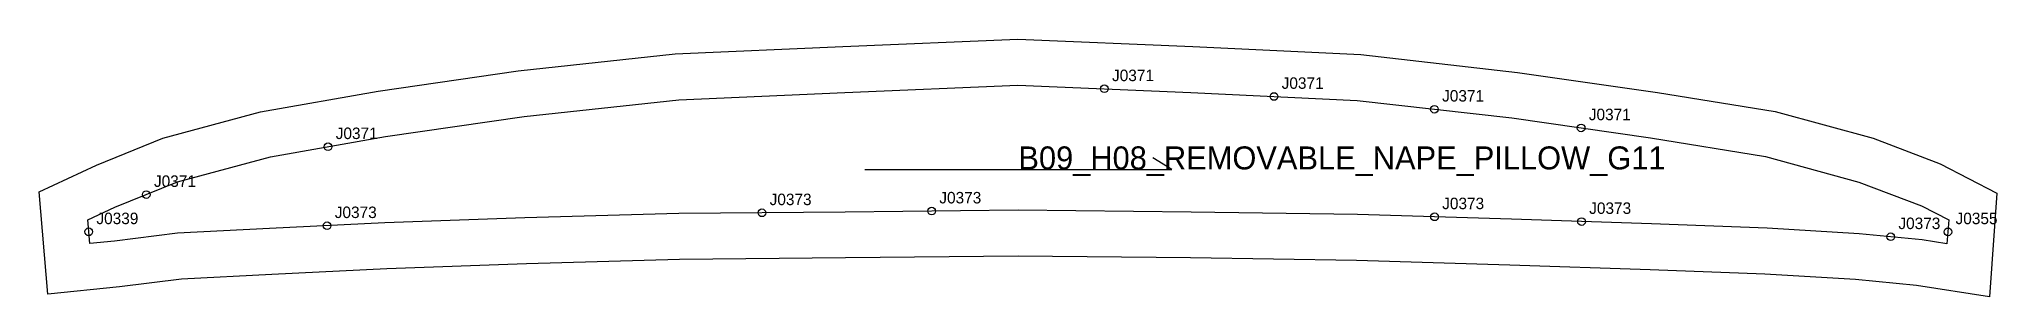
# Model space of a CAD drawing. Header units: millimetres. Extents: x -13 to 497, y -20 to 47.
import ezdxf

# ---------------------------------------------------------------- set-up
doc = ezdxf.new("R2010")
doc.units = ezdxf.units.MM
for name, color, linetype in [('CUT', 1, 'Continuous'), ('GRAIN', 3, 'Continuous'), ('LABEL', 7, 'Continuous'), ('NOTCH', 2, 'Continuous'), ('SEW', 5, 'Continuous')]:
    doc.layers.add(name, color=color, linetype=linetype)

msp = doc.modelspace()

# ---------------------------------------------------------------- linework, layer by layer
at = {"layer": 'CUT'}
msp.add_lwpolyline([(-12.66, 7.31), (2.28, 14.33), (19.59, 21.33), (45.03, 28.19), (75.65, 33.63), (112.17, 38.9), (153.04, 43.37), (196.75, 45.25), (242.31, 47.22), (287.91, 45.26), (331.66, 43.16), (372.5, 38.52), (408.95, 33.31), (439.64, 28.31), (465.09, 21.32), (482.6, 14.68), (497.34, 7.01), (495.4, -20.09), (476.38, -17.08), (460.55, -15.55), (436.91, -14.11), (407, -13.01), (370.5, -11.82), (330.53, -10.54), (287.31, -9.92), (242.39, -9.44), (197.43, -9.92), (154.2, -10.33), (114.29, -11.46), (77.9, -12.72), (47.92, -14.25), (24.39, -15.43), (8.31, -17.45), (-10.41, -19.37), (-12.66, 7.31)], close=True, dxfattribs=at)
at = {"layer": 'GRAIN'}
for p, q in [((282.45, 13.2), (277.45, 16.2)), ((202.45, 13.2), (282.45, 13.2))]:
    msp.add_line(p, q, dxfattribs=at)
at = {"layer": 'NOTCH'}
for centre in [(264.84, 34.24), (309.03, 32.23), (350.83, 28.91), (389.05, 24.04), (62.6, 19.12), (15.25, 6.63), (175.64, 1.87), (219.85, 2.32), (350.85, 0.82), (389.15, -0.42), (0.26, -3.09), (62.35, -1.5), (469.7, -4.38), (484.59, -3.1)]:
    msp.add_circle(centre, 1, dxfattribs=at)
at = {"layer": 'SEW'}
msp.add_lwpolyline([(0, 0), (7.09, 3.33), (23.41, 9.93), (47.65, 16.46), (77.56, 21.78), (113.68, 26.99), (153.95, 31.4), (197.26, 33.26), (242.31, 35.21), (287.37, 33.27), (330.69, 31.2), (370.97, 26.62), (407.14, 21.45), (437.08, 16.57), (461.36, 9.9), (477.68, 3.71), (484.81, 0), (484.36, -6.19), (477.9, -5.17), (461.49, -3.58), (437.49, -2.12), (407.42, -1.02), (370.88, 0.17), (330.81, 1.46), (287.46, 2.08), (242.39, 2.56), (197.31, 2.08), (153.97, 1.67), (113.91, 0.53), (77.39, -0.73), (47.31, -2.26), (23.34, -3.46), (6.95, -5.52), (0.52, -6.18)], close=True, dxfattribs=at)

# ---------------------------------------------------------------- texts
at = {"layer": 'LABEL'}
for s, height, p in [('J0371', 3, (266.84, 36.24)), ('J0371', 3, (311.03, 34.23)), ('J0371', 3, (352.83, 30.91)), ('J0371', 3, (391.05, 26.04)), ('J0371', 3, (64.6, 21.12)), ('B09_H08_REMOVABLE_NAPE_PILLOW_G11', 6, (242.45, 13.2)), ('J0371', 3, (17.25, 8.63)), ('J0373', 3, (177.64, 3.87)), ('J0373', 3, (221.85, 4.32)), ('J0373', 3, (352.85, 2.82)), ('J0339', 3, (2.26, -1.09)), ('J0373', 3, (64.35, 0.5)), ('J0373', 3, (391.15, 1.58)), ('J0373', 3, (471.7, -2.38)), ('J0355', 3, (486.59, -1.1))]:
    msp.add_text(s, height=height, dxfattribs=at).set_placement(p)

doc.saveas('drawing.dxf')
